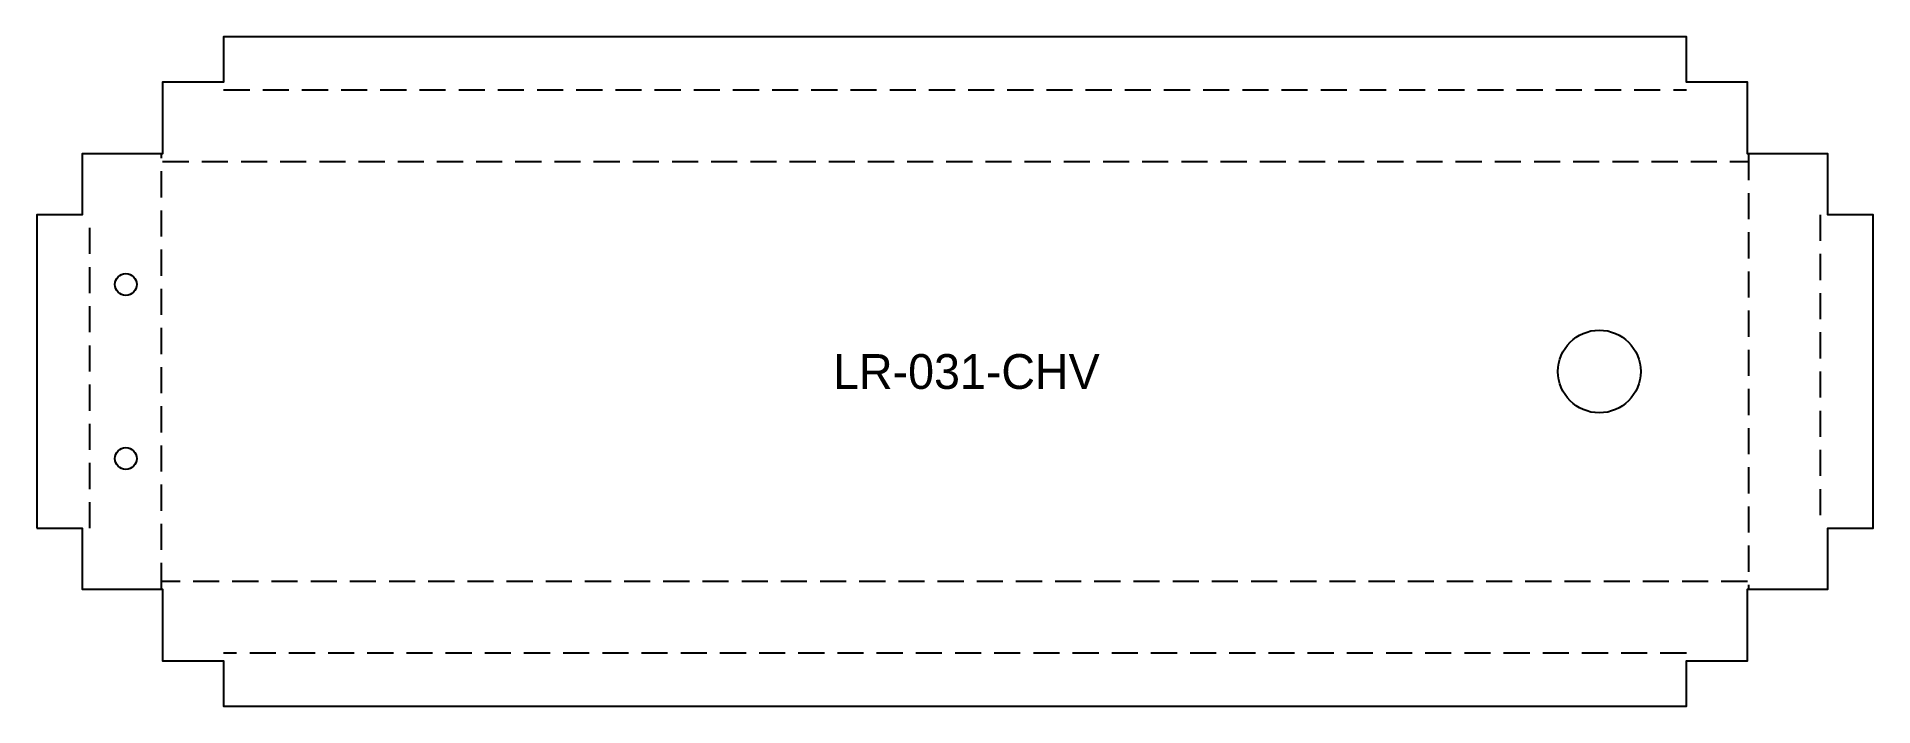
# Model space of a CAD drawing. Header units: millimetres. Extents: x 0 to 422, y 0 to 154.
import ezdxf

# ---------------------------------------------------------------- set-up
doc = ezdxf.new("R2010")
doc.units = ezdxf.units.MM
doc.linetypes.add('DASHED', pattern=[9, 6, -3])
for name, color, linetype in [('CORTE', 7, 'CONTINUOUS'), ('DOBRA_CIMA', 5, 'DASHED'), ('GRAVACAO', 3, 'CONTINUOUS')]:
    doc.layers.add(name, color=color, linetype=linetype)

msp = doc.modelspace()

# ---------------------------------------------------------------- linework, layer by layer
at = {"layer": 'CORTE'}
msp.add_lwpolyline([(0, 40.9221), (10.4611, 40.9221), (10.4611, 26.9221), (28.9221, 26.9221), (28.9221, 10.4611), (42.9221, 10.4611), (42.9221, 0), (378.9221, 0), (378.9221, 10.4611), (392.9221, 10.4611), (392.9221, 26.9221), (411.3832, 26.9221), (411.3832, 40.9221), (421.8442, 40.9221), (421.8442, 112.9221), (411.3832, 112.9221), (411.3832, 126.9221), (392.9221, 126.9221), (392.9221, 143.3832), (378.9221, 143.3832), (378.9221, 153.8442), (42.9221, 153.8442), (42.9221, 143.3832), (28.9221, 143.3832), (28.9221, 126.9221), (10.4611, 126.9221), (10.4611, 112.9221), (0, 112.9221)], close=True, dxfattribs=at)
for centre, radius in [((20.4611, 96.9221), 2.5), ((358.9221, 76.9221), 9.5), ((20.4611, 56.9221), 2.5)]:
    msp.add_circle(centre, radius, dxfattribs=at)
at = {"layer": 'DOBRA_CIMA', "linetype": 'DASHED'}
for p, q in [((42.9221, 141.6137), (378.9221, 141.6137)), ((28.6916, 26.9221), (28.6916, 126.9221)), ((393.1527, 126.9221), (393.1527, 26.9221)), ((28.9221, 125.1527), (392.9221, 125.1527)), ((12.2305, 40.9221), (12.2305, 112.9221)), ((409.6137, 112.9221), (409.6137, 40.9221)), ((392.9221, 28.6916), (28.9221, 28.6916)), ((378.9221, 12.2305), (42.9221, 12.2305))]:
    msp.add_line(p, q, dxfattribs=at)

# ---------------------------------------------------------------- texts
at = {"layer": 'GRAVACAO'}
msp.add_text('LR-031-CHV', height=8, dxfattribs=at).set_placement((182.9221, 72.9221))

doc.saveas('drawing.dxf')
